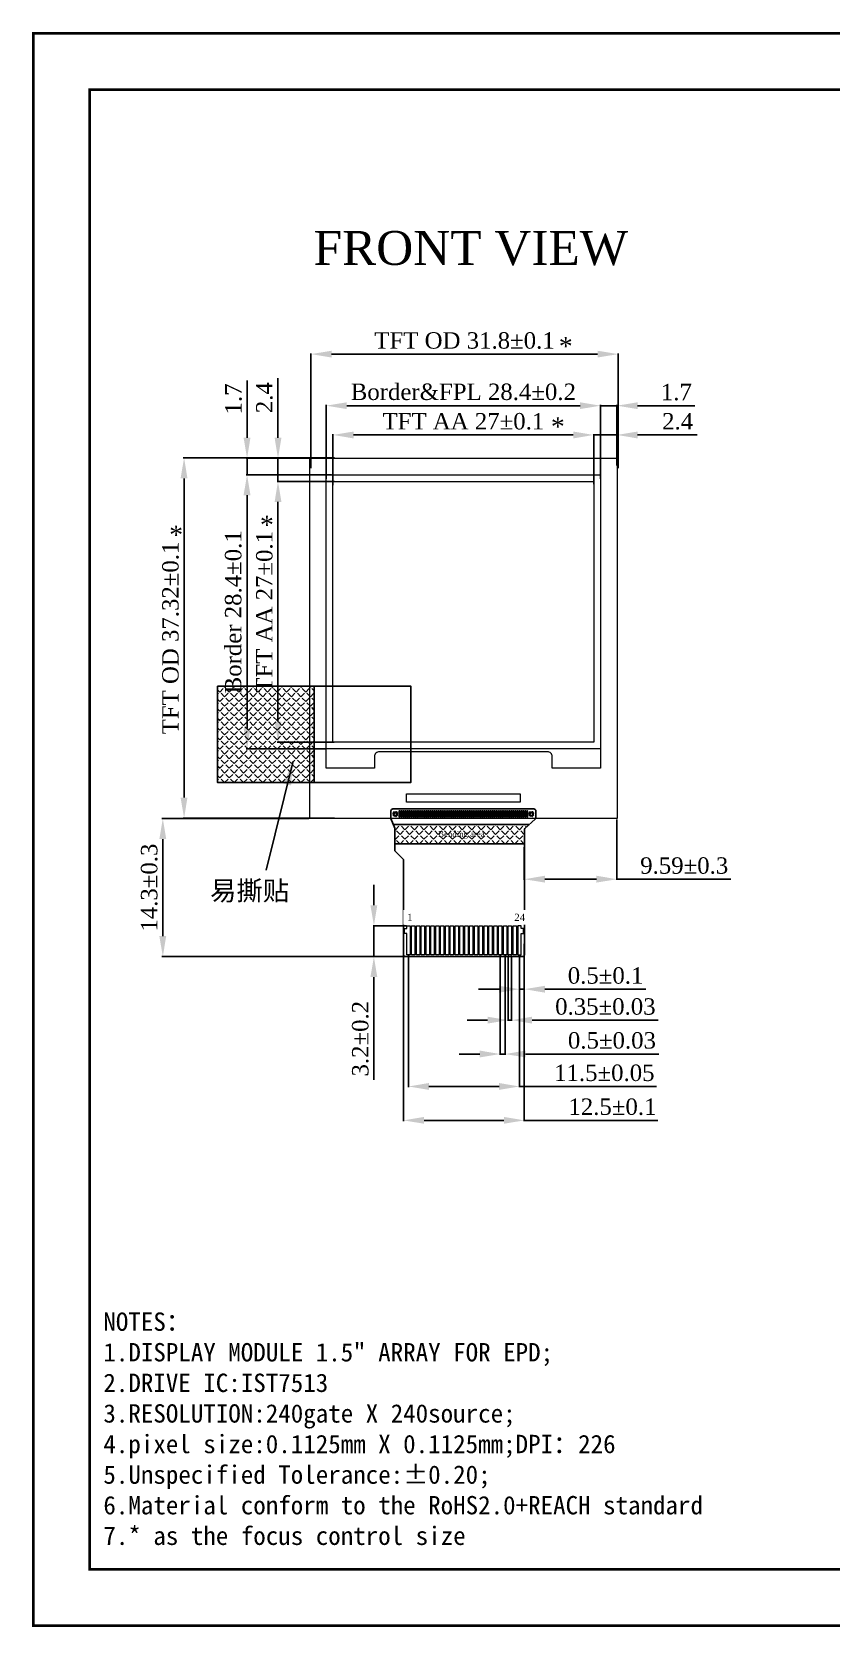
# Model space of a CAD drawing. Header units: millimetres. Extents: x 1194 to 1401, y -89 to 76.
# Drawn here: x 1193.7 to 1276.4, y -89 to 76.2 of the extents above; entities that cross this region are included whole.
import ezdxf
from ezdxf.enums import TextEntityAlignment as Align

# ---------------------------------------------------------------- set-up
doc = ezdxf.new("R2010")
doc.units = ezdxf.units.MM
for name, color, linetype in [('EPL', 6, 'Continuous'), ('FPC', 13, 'Continuous'), ('TFT', 7, 'Continuous'), ('图层2', 7, 'Continuous'), ('图框', 7, 'Continuous'), ('标注', 4, 'Continuous')]:
    doc.layers.add(name, color=color, linetype=linetype)
doc.styles.get("Standard").update_dxf_attribs({"font": 'times.ttf'})
doc.styles.add('Times New Roman', font='times.ttf')
doc.dimstyles.new('ISO-25', dxfattribs={"dimtxt": 2.5, "dimasz": 2.5, "dimexe": 1.25, "dimexo": 0.625, "dimtad": 1, "dimdsep": 46, "dimtxsty": 'Standard', "dimcen": 2.5, "dimadec": 0, "dimazin": 0, "dimtfac": 1, "dimtmove": 0, "dimatfit": 3, "dimfxl": 1, "dimarcsym": 0})
doc.dimstyles.new('副本 ISO', dxfattribs={"dimscale": 0.85, "dimtxt": 2, "dimasz": 2.5, "dimexe": 0.1, "dimexo": 0.1, "dimtad": 1, "dimdec": 8, "dimzin": 9, "dimdsep": 46, "dimtxsty": 'Times New Roman', "dimcen": 2.5, "dimclrd": 4, "dimclre": 4, "dimclrt": 4, "dimazin": 0, "dimtfac": 1, "dimtdec": 8, "dimtmove": 0, "dimatfit": 3, "dimfxl": 1, "dimtolj": 1, "dimarcsym": 0})

# ---------------------------------------------------------------- blocks, each defined once
blk = doc.blocks.new('*D1')
at = {"layer": 'Defpoints', "color": 0}
for p in [(1251.87, 34.47), (1224.87, 29.17), (1251.87, 29.38)]:
    blk.add_point(p, dxfattribs=at)
at = {"layer": '标注', "color": 4, "linetype": 'ByBlock', "lineweight": -2}
for p, q in [((1224.87, 29.26), (1224.87, 34.55)), ((1227, 34.47), (1249.75, 34.47)), ((1251.87, 29.47), (1251.87, 34.55))]:
    blk.add_line(p, q, dxfattribs=at)
at = {"layer": '标注', "color": 4}
for points in [[(1227, 34.82), (1227, 34.11), (1224.87, 34.47)], [(1249.75, 34.11), (1249.75, 34.82), (1251.87, 34.47)]]:
    blk.add_solid(points, dxfattribs=at)
at = {"layer": '标注', "color": 4, "lineweight": 0, "insert": (1238.37, 35.87), "char_height": 1.7, "attachment_point": 5, "style": 'Times New Roman'}
blk.add_mtext('\\A1;TFT AA 27%%P0.1', dxfattribs=at)
blk = doc.blocks.new('*D2')
at = {"layer": 'Defpoints', "color": 0}
for p in [(1252.57, 37.5), (1224.17, 29.85), (1252.57, 29.83)]:
    blk.add_point(p, dxfattribs=at)
at = {"layer": '标注', "color": 4, "linetype": 'ByBlock', "lineweight": -2}
for p, q in [((1224.17, 29.94), (1224.17, 37.59)), ((1226.3, 37.5), (1250.45, 37.5)), ((1252.57, 29.92), (1252.57, 37.59))]:
    blk.add_line(p, q, dxfattribs=at)
at = {"layer": '标注', "color": 4}
for points in [[(1226.3, 37.85), (1226.3, 37.15), (1224.17, 37.5)], [(1250.45, 37.15), (1250.45, 37.85), (1252.57, 37.5)]]:
    blk.add_solid(points, dxfattribs=at)
at = {"layer": '标注', "color": 4, "lineweight": 0, "insert": (1238.37, 38.92), "char_height": 1.7, "attachment_point": 5, "style": 'Times New Roman'}
blk.add_mtext('\\A1;Border&FPL 28.4%%P0.2', dxfattribs=at)
blk = doc.blocks.new('*D4')
at = {"layer": 'Defpoints', "color": 0}
for p in [(1254.39, 42.84), (1222.59, 30.96), (1254.39, 30.96)]:
    blk.add_point(p, dxfattribs=at)
at = {"layer": '标注', "color": 4, "linetype": 'ByBlock', "lineweight": -2}
for p, q in [((1222.59, 31.04), (1222.59, 42.92)), ((1224.72, 42.84), (1252.27, 42.84)), ((1254.39, 31.04), (1254.39, 42.92))]:
    blk.add_line(p, q, dxfattribs=at)
at = {"layer": '标注', "color": 4}
for points in [[(1224.72, 43.19), (1224.72, 42.49), (1222.59, 42.84)], [(1252.27, 42.49), (1252.27, 43.19), (1254.39, 42.84)]]:
    blk.add_solid(points, dxfattribs=at)
at = {"layer": '标注', "color": 4, "lineweight": 0, "insert": (1238.49, 44.24), "char_height": 1.7, "attachment_point": 5, "style": 'Times New Roman'}
blk.add_mtext('TFT OD \\A1;31.8%%P0.1', dxfattribs=at)
blk = doc.blocks.new('*D5')
at = {"layer": 'Defpoints', "color": 0}
for p in [(1225.13, 29.65), (1219.18, 2.65), (1225.1, 2.65)]:
    blk.add_point(p, dxfattribs=at)
at = {"layer": '标注', "color": 4, "linetype": 'ByBlock', "lineweight": -2}
for p, q in [((1225.04, 29.65), (1219.1, 29.65)), ((1219.18, 27.53), (1219.18, 4.78)), ((1225.01, 2.65), (1219.1, 2.65))]:
    blk.add_line(p, q, dxfattribs=at)
at = {"layer": '标注', "color": 4}
for points in [[(1219.54, 27.53), (1218.83, 27.53), (1219.18, 29.65)], [(1218.83, 4.78), (1219.54, 4.78), (1219.18, 2.65)]]:
    blk.add_solid(points, dxfattribs=at)
at = {"layer": '标注', "color": 4, "lineweight": 0, "insert": (1217.78, 16.15), "char_height": 1.7, "attachment_point": 5, "rotation": 90, "style": 'Times New Roman'}
blk.add_mtext('\\A1;TFT AA 27%%P0.1', dxfattribs=at)
blk = doc.blocks.new('*D8')
at = {"layer": 'Defpoints', "color": 0}
for p in [(1209.46, 32.1), (1225.13, 32.1), (1225.13, -5.22)]:
    blk.add_point(p, dxfattribs=at)
at = {"layer": '标注', "color": 4, "linetype": 'ByBlock', "lineweight": -2}
for p, q in [((1225.04, 32.1), (1209.37, 32.1)), ((1209.46, -3.1), (1209.46, 29.97)), ((1225.04, -5.22), (1209.37, -5.22))]:
    blk.add_line(p, q, dxfattribs=at)
at = {"layer": '标注', "color": 4}
for points in [[(1209.81, 29.97), (1209.1, 29.97), (1209.46, 32.1)], [(1209.1, -3.1), (1209.81, -3.1), (1209.46, -5.22)]]:
    blk.add_solid(points, dxfattribs=at)
at = {"layer": '标注', "color": 4, "lineweight": 0, "insert": (1208.06, 13.44), "char_height": 1.7, "attachment_point": 5, "rotation": 90, "style": 'Times New Roman'}
blk.add_mtext('TFT OD \\A1;37.32%%P0.1', dxfattribs=at)
blk = doc.blocks.new('*D9')
at = {"layer": 'Defpoints', "color": 0}
for p in [(1254.27, 34.47), (1254.27, 31.79), (1251.87, 29.3)]:
    blk.add_point(p, dxfattribs=at)
at = {"layer": '标注', "color": 4, "linetype": 'ByBlock', "lineweight": -2}
for p, q in [((1249.75, 34.47), (1247.62, 34.47)), ((1251.87, 29.38), (1251.87, 34.55)), ((1251.87, 34.47), (1254.27, 34.47)), ((1254.27, 31.87), (1254.27, 34.55)), ((1256.4, 34.47), (1262.58, 34.47))]:
    blk.add_line(p, q, dxfattribs=at)
at = {"layer": '标注', "color": 4}
for points in [[(1249.75, 34.11), (1249.75, 34.82), (1251.87, 34.47)], [(1256.4, 34.82), (1256.4, 34.11), (1254.27, 34.47)]]:
    blk.add_solid(points, dxfattribs=at)
at = {"layer": '标注', "color": 4, "lineweight": 0, "insert": (1260.55, 35.87), "char_height": 1.7, "attachment_point": 5, "style": 'Times New Roman'}
blk.add_mtext('\\A1;2.4', dxfattribs=at)
blk = doc.blocks.new('*D10')
at = {"layer": 'Defpoints', "color": 0}
for p in [(1254.27, 37.5), (1252.57, 29.83), (1254.27, 31.24)]:
    blk.add_point(p, dxfattribs=at)
at = {"layer": '标注', "color": 4, "linetype": 'ByBlock', "lineweight": -2}
for p, q in [((1250.45, 37.5), (1248.32, 37.5)), ((1252.57, 29.92), (1252.57, 37.59)), ((1252.57, 37.5), (1254.27, 37.5)), ((1254.27, 31.32), (1254.27, 37.59)), ((1256.4, 37.5), (1262.32, 37.5))]:
    blk.add_line(p, q, dxfattribs=at)
at = {"layer": '标注', "color": 4}
for points in [[(1250.45, 37.15), (1250.45, 37.85), (1252.57, 37.5)], [(1256.4, 37.85), (1256.4, 37.15), (1254.27, 37.5)]]:
    blk.add_solid(points, dxfattribs=at)
at = {"layer": '标注', "color": 4, "lineweight": 0, "insert": (1260.42, 38.9), "char_height": 1.7, "attachment_point": 5, "style": 'Times New Roman'}
blk.add_mtext('\\A1;1.7', dxfattribs=at)
blk = doc.blocks.new('*D12')
at = {"layer": 'Defpoints', "color": 0}
for p in [(1219.18, 32.05), (1222.93, 32.05), (1225.13, 29.65)]:
    blk.add_point(p, dxfattribs=at)
at = {"layer": '标注', "color": 4, "linetype": 'ByBlock', "lineweight": -2}
for p, q in [((1219.18, 34.18), (1219.18, 40.36)), ((1222.84, 32.05), (1219.1, 32.05)), ((1219.18, 29.65), (1219.18, 32.05)), ((1225.04, 29.65), (1219.1, 29.65)), ((1219.18, 27.53), (1219.18, 25.4))]:
    blk.add_line(p, q, dxfattribs=at)
at = {"layer": '标注', "color": 4}
for points in [[(1218.83, 34.18), (1219.54, 34.18), (1219.18, 32.05)], [(1219.54, 27.53), (1218.83, 27.53), (1219.18, 29.65)]]:
    blk.add_solid(points, dxfattribs=at)
at = {"layer": '标注', "color": 4, "lineweight": 0, "insert": (1217.78, 38.33), "char_height": 1.7, "attachment_point": 5, "rotation": 90, "style": 'Times New Roman'}
blk.add_mtext('\\A1;2.4', dxfattribs=at)
blk = doc.blocks.new('*D13')
at = {"layer": 'Defpoints', "color": 0}
for p in [(1215.98, 32.05), (1222.93, 32.05), (1224.81, 30.35)]:
    blk.add_point(p, dxfattribs=at)
at = {"layer": '标注', "color": 4, "linetype": 'ByBlock', "lineweight": -2}
for p, q in [((1215.98, 34.18), (1215.98, 40.1)), ((1222.84, 32.05), (1215.89, 32.05)), ((1215.98, 30.35), (1215.98, 32.05)), ((1224.72, 30.35), (1215.89, 30.35)), ((1215.98, 28.23), (1215.98, 26.1))]:
    blk.add_line(p, q, dxfattribs=at)
at = {"layer": '标注', "color": 4}
for points in [[(1215.62, 34.18), (1216.33, 34.18), (1215.98, 32.05)], [(1216.33, 28.23), (1215.62, 28.23), (1215.98, 30.35)]]:
    blk.add_solid(points, dxfattribs=at)
at = {"layer": '标注', "color": 4, "lineweight": 0, "insert": (1214.58, 38.2), "char_height": 1.7, "attachment_point": 5, "rotation": 90, "style": 'Times New Roman'}
blk.add_mtext('\\A1;1.7', dxfattribs=at)
blk = doc.blocks.new('*D15')
at = {"layer": 'Defpoints', "color": 0}
for p in [(1215.98, 30.35), (1224.17, 30.35), (1224.17, 1.95)]:
    blk.add_point(p, dxfattribs=at)
at = {"layer": '标注', "color": 4, "linetype": 'ByBlock', "lineweight": -2}
for p, q in [((1224.09, 30.35), (1215.89, 30.35)), ((1215.98, 4.08), (1215.98, 28.23)), ((1224.09, 1.95), (1215.89, 1.95))]:
    blk.add_line(p, q, dxfattribs=at)
at = {"layer": '标注', "color": 4}
for points in [[(1216.33, 28.23), (1215.62, 28.23), (1215.98, 30.35)], [(1215.62, 4.08), (1216.33, 4.08), (1215.98, 1.95)]]:
    blk.add_solid(points, dxfattribs=at)
at = {"layer": '标注', "color": 4, "lineweight": 0, "insert": (1214.56, 16.15), "char_height": 1.7, "attachment_point": 5, "rotation": 90, "style": 'Times New Roman'}
blk.add_mtext('\\A1;Border 28.4%%P0.1', dxfattribs=at)
blk = doc.blocks.new('*D16')
at = {"layer": 'Defpoints', "color": 0}
for p in [(1232.68, -19.37), (1244.18, -19.37), (1232.68, -33.02)]:
    blk.add_point(p, dxfattribs=at)
at = {"layer": '标注', "color": 4, "linetype": 'ByBlock', "lineweight": -2}
for p, q in [((1232.68, -19.45), (1232.68, -33.1)), ((1244.18, -19.45), (1244.18, -33.1)), ((1242.06, -33.02), (1234.81, -33.02)), ((1244.18, -33.02), (1258.35, -33.02))]:
    blk.add_line(p, q, dxfattribs=at)
at = {"layer": '标注', "color": 4}
for points in [[(1234.81, -32.66), (1234.81, -33.37), (1232.68, -33.02)], [(1242.06, -33.37), (1242.06, -32.66), (1244.18, -33.02)]]:
    blk.add_solid(points, dxfattribs=at)
at = {"layer": '标注', "color": 4, "lineweight": 0, "insert": (1252.96, -31.62), "char_height": 1.7, "attachment_point": 5, "style": 'Times New Roman'}
blk.add_mtext('\\A1;11.5%%P0.05', dxfattribs=at)
blk = doc.blocks.new('*D17')
at = {"layer": 'Defpoints', "color": 0}
for p in [(1243.01, -19.37), (1243.36, -19.37), (1243.36, -26.15)]:
    blk.add_point(p, dxfattribs=at)
at = {"layer": '标注', "color": 4, "linetype": 'ByBlock', "lineweight": -2}
for p, q in [((1243.01, -19.45), (1243.01, -26.23)), ((1243.36, -19.45), (1243.36, -26.23)), ((1240.88, -26.15), (1238.76, -26.15)), ((1243.01, -26.15), (1243.36, -26.15)), ((1245.48, -26.15), (1258.53, -26.15))]:
    blk.add_line(p, q, dxfattribs=at)
at = {"layer": '标注', "color": 4}
for points in [[(1240.88, -26.5), (1240.88, -25.79), (1243.01, -26.15)], [(1245.48, -25.79), (1245.48, -26.5), (1243.36, -26.15)]]:
    blk.add_solid(points, dxfattribs=at)
at = {"layer": '标注', "color": 4, "lineweight": 0, "insert": (1253.07, -24.75), "char_height": 1.7, "attachment_point": 5, "style": 'Times New Roman'}
blk.add_mtext('\\A1;0.35%%p0.03', dxfattribs=at)
blk = doc.blocks.new('*D18')
at = {"layer": 'Defpoints', "color": 0}
for p in [(1242.18, -19.37), (1242.68, -19.37), (1242.68, -29.66)]:
    blk.add_point(p, dxfattribs=at)
at = {"layer": '标注', "color": 4, "linetype": 'ByBlock', "lineweight": -2}
for p, q in [((1242.18, -19.45), (1242.18, -29.74)), ((1242.68, -19.45), (1242.68, -29.74)), ((1240.06, -29.66), (1237.93, -29.66)), ((1242.18, -29.66), (1242.68, -29.66)), ((1244.81, -29.66), (1258.59, -29.66))]:
    blk.add_line(p, q, dxfattribs=at)
at = {"layer": '标注', "color": 4}
for points in [[(1240.06, -30.01), (1240.06, -29.3), (1242.18, -29.66)], [(1244.81, -29.3), (1244.81, -30.01), (1242.68, -29.66)]]:
    blk.add_solid(points, dxfattribs=at)
at = {"layer": '标注', "color": 4, "lineweight": 0, "insert": (1253.75, -28.26), "char_height": 1.7, "attachment_point": 5, "style": 'Times New Roman'}
blk.add_mtext('\\A1;0.5%%P0.03', dxfattribs=at)
blk = doc.blocks.new('*D19')
at = {"layer": 'Defpoints', "color": 0}
for p in [(1232.59, -16.37), (1229.11, -19.57), (1232.94, -19.57)]:
    blk.add_point(p, dxfattribs=at)
at = {"layer": '标注', "color": 4, "linetype": 'ByBlock', "lineweight": -2}
for p, q in [((1229.11, -14.24), (1229.11, -12.12)), ((1232.5, -16.37), (1229.02, -16.37)), ((1229.11, -16.37), (1229.11, -19.57)), ((1232.85, -19.57), (1229.02, -19.57)), ((1229.11, -21.69), (1229.11, -32.33))]:
    blk.add_line(p, q, dxfattribs=at)
at = {"layer": '标注', "color": 4}
for points in [[(1228.75, -14.24), (1229.46, -14.24), (1229.11, -16.37)], [(1229.46, -21.69), (1228.75, -21.69), (1229.11, -19.57)]]:
    blk.add_solid(points, dxfattribs=at)
at = {"layer": '标注', "color": 4, "lineweight": 0, "insert": (1227.71, -28.07), "char_height": 1.7, "attachment_point": 5, "rotation": 90, "style": 'Times New Roman'}
blk.add_mtext('\\A1;3.2%%P0.2', dxfattribs=at)
blk = doc.blocks.new('*D20')
at = {"layer": 'Defpoints', "color": 0}
for p in [(1232.18, -18), (1244.68, -18.15), (1244.68, -36.53)]:
    blk.add_point(p, dxfattribs=at)
at = {"layer": '标注', "color": 4, "linetype": 'ByBlock', "lineweight": -2}
for p, q in [((1232.18, -18.08), (1232.18, -36.61)), ((1244.68, -18.23), (1244.68, -36.61)), ((1234.31, -36.53), (1242.56, -36.53)), ((1244.68, -36.53), (1258.49, -36.53))]:
    blk.add_line(p, q, dxfattribs=at)
at = {"layer": '标注', "color": 4}
for points in [[(1234.31, -36.17), (1234.31, -36.88), (1232.18, -36.53)], [(1242.56, -36.88), (1242.56, -36.17), (1244.68, -36.53)]]:
    blk.add_solid(points, dxfattribs=at)
at = {"layer": '标注', "color": 4, "lineweight": 0, "insert": (1253.8, -35.13), "char_height": 1.7, "attachment_point": 5, "style": 'Times New Roman'}
blk.add_mtext('\\A1;12.5%%P0.1', dxfattribs=at)
blk = doc.blocks.new('*D21')
at = {"layer": 'Defpoints', "color": 0}
for p in [(1254.27, -5.27), (1244.68, -8.15), (1254.27, -11.55)]:
    blk.add_point(p, dxfattribs=at)
at = {"layer": '标注', "color": 4, "linetype": 'ByBlock', "lineweight": -2}
for p, q in [((1254.27, -5.35), (1254.27, -11.63)), ((1244.68, -8.23), (1244.68, -11.63)), ((1246.81, -11.55), (1252.15, -11.55)), ((1254.27, -11.55), (1266.06, -11.55))]:
    blk.add_line(p, q, dxfattribs=at)
at = {"layer": '标注', "color": 4}
for points in [[(1246.81, -11.19), (1246.81, -11.9), (1244.68, -11.55)], [(1252.15, -11.9), (1252.15, -11.19), (1254.27, -11.55)]]:
    blk.add_solid(points, dxfattribs=at)
at = {"layer": '标注', "color": 4, "lineweight": 0, "insert": (1261.23, -10.15), "char_height": 1.7, "attachment_point": 5, "style": 'Times New Roman'}
blk.add_mtext('\\A1;9.59%%p0.3', dxfattribs=at)
blk = doc.blocks.new('*D22')
at = {"layer": 'Defpoints', "color": 0}
for p in [(1207.26, -5.27), (1222.47, -5.27), (1232.68, -19.57)]:
    blk.add_point(p, dxfattribs=at)
at = {"layer": '标注', "color": 4, "linetype": 'ByBlock', "lineweight": -2}
for p, q in [((1222.39, -5.27), (1207.17, -5.27)), ((1207.26, -17.44), (1207.26, -7.39)), ((1232.6, -19.57), (1207.17, -19.57))]:
    blk.add_line(p, q, dxfattribs=at)
at = {"layer": '标注', "color": 4}
for points in [[(1207.61, -7.39), (1206.9, -7.39), (1207.26, -5.27)], [(1206.9, -17.44), (1207.61, -17.44), (1207.26, -19.57)]]:
    blk.add_solid(points, dxfattribs=at)
at = {"layer": '标注', "color": 4, "lineweight": 0, "insert": (1205.86, -12.42), "char_height": 1.7, "attachment_point": 5, "rotation": 90, "style": 'Times New Roman'}
blk.add_mtext('\\A1;14.3%%p0.3', dxfattribs=at)
blk = doc.blocks.new('*D23')
at = {"layer": 'Defpoints', "color": 0}
for p in [(1244.18, -19.37), (1244.68, -18.78), (1244.68, -22.94)]:
    blk.add_point(p, dxfattribs=at)
at = {"layer": '标注', "color": 4, "linetype": 'ByBlock', "lineweight": -2}
for p, q in [((1244.18, -19.45), (1244.18, -23.03)), ((1244.68, -18.87), (1244.68, -23.03)), ((1242.06, -22.94), (1239.93, -22.94)), ((1244.18, -22.94), (1244.68, -22.94)), ((1246.81, -22.94), (1257.25, -22.94))]:
    blk.add_line(p, q, dxfattribs=at)
at = {"layer": '标注', "color": 4}
for points in [[(1242.06, -23.3), (1242.06, -22.59), (1244.18, -22.94)], [(1246.81, -22.59), (1246.81, -23.3), (1244.68, -22.94)]]:
    blk.add_solid(points, dxfattribs=at)
at = {"layer": '标注', "color": 4, "lineweight": 0, "insert": (1253.09, -21.54), "char_height": 1.7, "attachment_point": 5, "style": 'Times New Roman'}
blk.add_mtext('\\A1;0.5%%p0.1', dxfattribs=at)

msp = doc.modelspace()

# ---------------------------------------------------------------- hatches: boundary and pattern name
at = {"layer": 'FPC'}
h = msp.add_hatch(dxfattribs=at)
h.set_pattern_fill('ANGLE', color=256, scale=0.1, angle=45)
h.set_pattern_definition([(45, (0, 0), (-0.4939141, 0.4939141), [0.508, -0.1905]), (135, (0, 0), (-0.4939141, -0.4939141), [0.508, -0.1905])])
h.paths.add_polyline_path([(1231.28302485, -6.26732624), (1231.28302485, -7.8679483), (1244.68302485, -7.8679483), (1244.68302485, -6.44023067, -0.2115405259), (1244.74862168, -6.29212331), (1245.21604699, -5.8679483), (1231.11917797, -5.8679483)])
h.paths.add_polyline_path([(1235.5676071, -6.36583597), (1235.5676071, -7.57535291), (1240.6526828, -7.57535291), (1240.6526828, -6.36583597)], flags=24)
at = {"layer": '图框'}
h = msp.add_hatch(dxfattribs=at)
h.set_pattern_fill('ANGLE', color=256, scale=0.1, angle=45)
h.set_pattern_definition([(45, (93.9462, 12.779), (-0.4939141, 0.4939141), [0.508, -0.1905]), (135, (93.9462, 12.779), (-0.4939141, -0.4939141), [0.508, -0.1905])])
h.paths.add_polyline_path([(1212.92302485, -1.5479483), (1212.92302485, 8.4520517), (1222.92302485, 8.4520517), (1222.92302485, -1.5479483)])

# ---------------------------------------------------------------- linework, layer by layer
at = {"lineweight": -2}
for points in [[(1231.72302485, -5.1179483), (1231.82302485, -5.1179483), (1231.82302485, -4.4679483), (1231.72302485, -4.4679483)], [(1231.92302485, -5.1179483), (1232.02302485, -5.1179483), (1232.02302485, -4.4679483), (1231.92302485, -4.4679483)], [(1232.12302485, -5.1179483), (1232.22302485, -5.1179483), (1232.22302485, -4.4679483), (1232.12302485, -4.4679483)], [(1232.32302485, -5.1179483), (1232.42302485, -5.1179483), (1232.42302485, -4.4679483), (1232.32302485, -4.4679483)], [(1232.52302485, -5.1179483), (1232.62302485, -5.1179483), (1232.62302485, -4.4679483), (1232.52302485, -4.4679483)], [(1232.72302485, -5.1179483), (1232.82302485, -5.1179483), (1232.82302485, -4.4679483), (1232.72302485, -4.4679483)], [(1232.92302485, -5.1179483), (1233.02302485, -5.1179483), (1233.02302485, -4.4679483), (1232.92302485, -4.4679483)], [(1233.12302485, -5.1179483), (1233.22302485, -5.1179483), (1233.22302485, -4.4679483), (1233.12302485, -4.4679483)], [(1233.32302485, -5.1179483), (1233.42302485, -5.1179483), (1233.42302485, -4.4679483), (1233.32302485, -4.4679483)], [(1233.52302485, -5.1179483), (1233.62302485, -5.1179483), (1233.62302485, -4.4679483), (1233.52302485, -4.4679483)], [(1233.72302485, -5.1179483), (1233.82302485, -5.1179483), (1233.82302485, -4.4679483), (1233.72302485, -4.4679483)], [(1233.92302485, -5.1179483), (1234.02302485, -5.1179483), (1234.02302485, -4.4679483), (1233.92302485, -4.4679483)], [(1234.12302485, -5.1179483), (1234.22302485, -5.1179483), (1234.22302485, -4.4679483), (1234.12302485, -4.4679483)], [(1234.32302485, -5.1179483), (1234.42302485, -5.1179483), (1234.42302485, -4.4679483), (1234.32302485, -4.4679483)], [(1234.52302485, -5.1179483), (1234.62302485, -5.1179483), (1234.62302485, -4.4679483), (1234.52302485, -4.4679483)], [(1234.72302485, -5.1179483), (1234.82302485, -5.1179483), (1234.82302485, -4.4679483), (1234.72302485, -4.4679483)], [(1234.92302485, -5.1179483), (1235.02302485, -5.1179483), (1235.02302485, -4.4679483), (1234.92302485, -4.4679483)], [(1235.12302485, -5.1179483), (1235.22302485, -5.1179483), (1235.22302485, -4.4679483), (1235.12302485, -4.4679483)], [(1235.32302485, -5.1179483), (1235.42302485, -5.1179483), (1235.42302485, -4.4679483), (1235.32302485, -4.4679483)], [(1235.52302485, -5.1179483), (1235.62302485, -5.1179483), (1235.62302485, -4.4679483), (1235.52302485, -4.4679483)], [(1235.72302485, -5.1179483), (1235.82302485, -5.1179483), (1235.82302485, -4.4679483), (1235.72302485, -4.4679483)], [(1235.92302485, -5.1179483), (1236.02302485, -5.1179483), (1236.02302485, -4.4679483), (1235.92302485, -4.4679483)], [(1236.12302485, -5.1179483), (1236.22302485, -5.1179483), (1236.22302485, -4.4679483), (1236.12302485, -4.4679483)], [(1236.32302485, -5.1179483), (1236.42302485, -5.1179483), (1236.42302485, -4.4679483), (1236.32302485, -4.4679483)], [(1236.52302485, -5.1179483), (1236.62302485, -5.1179483), (1236.62302485, -4.4679483), (1236.52302485, -4.4679483)], [(1236.72302485, -5.1179483), (1236.82302485, -5.1179483), (1236.82302485, -4.4679483), (1236.72302485, -4.4679483)], [(1236.92302485, -5.1179483), (1237.02302485, -5.1179483), (1237.02302485, -4.4679483), (1236.92302485, -4.4679483)], [(1237.12302485, -5.1179483), (1237.22302485, -5.1179483), (1237.22302485, -4.4679483), (1237.12302485, -4.4679483)], [(1237.32302485, -5.1179483), (1237.42302485, -5.1179483), (1237.42302485, -4.4679483), (1237.32302485, -4.4679483)], [(1237.52302485, -5.1179483), (1237.62302485, -5.1179483), (1237.62302485, -4.4679483), (1237.52302485, -4.4679483)], [(1237.72302485, -5.1179483), (1237.82302485, -5.1179483), (1237.82302485, -4.4679483), (1237.72302485, -4.4679483)], [(1237.92302485, -5.1179483), (1238.02302485, -5.1179483), (1238.02302485, -4.4679483), (1237.92302485, -4.4679483)], [(1238.12302485, -5.1179483), (1238.22302485, -5.1179483), (1238.22302485, -4.4679483), (1238.12302485, -4.4679483)], [(1238.32302485, -5.1179483), (1238.42302485, -5.1179483), (1238.42302485, -4.4679483), (1238.32302485, -4.4679483)], [(1238.52302485, -5.1179483), (1238.62302485, -5.1179483), (1238.62302485, -4.4679483), (1238.52302485, -4.4679483)], [(1238.72302485, -5.1179483), (1238.82302485, -5.1179483), (1238.82302485, -4.4679483), (1238.72302485, -4.4679483)], [(1238.92302485, -5.1179483), (1239.02302485, -5.1179483), (1239.02302485, -4.4679483), (1238.92302485, -4.4679483)], [(1239.12302485, -5.1179483), (1239.22302485, -5.1179483), (1239.22302485, -4.4679483), (1239.12302485, -4.4679483)], [(1239.32302485, -5.1179483), (1239.42302485, -5.1179483), (1239.42302485, -4.4679483), (1239.32302485, -4.4679483)], [(1239.52302485, -5.1179483), (1239.62302485, -5.1179483), (1239.62302485, -4.4679483), (1239.52302485, -4.4679483)], [(1239.72302485, -5.1179483), (1239.82302485, -5.1179483), (1239.82302485, -4.4679483), (1239.72302485, -4.4679483)], [(1239.92302485, -5.1179483), (1240.02302485, -5.1179483), (1240.02302485, -4.4679483), (1239.92302485, -4.4679483)], [(1240.12302485, -5.1179483), (1240.22302485, -5.1179483), (1240.22302485, -4.4679483), (1240.12302485, -4.4679483)], [(1240.32302485, -5.1179483), (1240.42302485, -5.1179483), (1240.42302485, -4.4679483), (1240.32302485, -4.4679483)], [(1240.52302485, -5.1179483), (1240.62302485, -5.1179483), (1240.62302485, -4.4679483), (1240.52302485, -4.4679483)], [(1240.72302485, -5.1179483), (1240.82302485, -5.1179483), (1240.82302485, -4.4679483), (1240.72302485, -4.4679483)], [(1240.92302485, -5.1179483), (1241.02302485, -5.1179483), (1241.02302485, -4.4679483), (1240.92302485, -4.4679483)], [(1241.12302485, -5.1179483), (1241.22302485, -5.1179483), (1241.22302485, -4.4679483), (1241.12302485, -4.4679483)], [(1241.32302485, -5.1179483), (1241.42302485, -5.1179483), (1241.42302485, -4.4679483), (1241.32302485, -4.4679483)], [(1241.52302485, -5.1179483), (1241.62302485, -5.1179483), (1241.62302485, -4.4679483), (1241.52302485, -4.4679483)], [(1241.72302485, -5.1179483), (1241.82302485, -5.1179483), (1241.82302485, -4.4679483), (1241.72302485, -4.4679483)], [(1241.92302485, -5.1179483), (1242.02302485, -5.1179483), (1242.02302485, -4.4679483), (1241.92302485, -4.4679483)], [(1242.12302485, -5.1179483), (1242.22302485, -5.1179483), (1242.22302485, -4.4679483), (1242.12302485, -4.4679483)], [(1242.32302485, -5.1179483), (1242.42302485, -5.1179483), (1242.42302485, -4.4679483), (1242.32302485, -4.4679483)], [(1242.52302485, -5.1179483), (1242.62302485, -5.1179483), (1242.62302485, -4.4679483), (1242.52302485, -4.4679483)], [(1242.72302485, -5.1179483), (1242.82302485, -5.1179483), (1242.82302485, -4.4679483), (1242.72302485, -4.4679483)], [(1242.92302485, -5.1179483), (1243.02302485, -5.1179483), (1243.02302485, -4.4679483), (1242.92302485, -4.4679483)], [(1243.12302485, -5.1179483), (1243.22302485, -5.1179483), (1243.22302485, -4.4679483), (1243.12302485, -4.4679483)], [(1243.32302485, -5.1179483), (1243.42302485, -5.1179483), (1243.42302485, -4.4679483), (1243.32302485, -4.4679483)], [(1243.52302485, -5.1179483), (1243.62302485, -5.1179483), (1243.62302485, -4.4679483), (1243.52302485, -4.4679483)], [(1243.72302485, -5.1179483), (1243.82302485, -5.1179483), (1243.82302485, -4.4679483), (1243.72302485, -4.4679483)], [(1243.92302485, -5.1179483), (1244.02302485, -5.1179483), (1244.02302485, -4.4679483), (1243.92302485, -4.4679483)], [(1244.12302485, -5.1179483), (1244.22302485, -5.1179483), (1244.22302485, -4.4679483), (1244.12302485, -4.4679483)], [(1244.32302485, -5.1179483), (1244.42302485, -5.1179483), (1244.42302485, -4.4679483), (1244.32302485, -4.4679483)], [(1244.52302485, -5.1179483), (1244.62302485, -5.1179483), (1244.62302485, -4.4679483), (1244.52302485, -4.4679483)], [(1244.72302485, -5.1179483), (1244.82302485, -5.1179483), (1244.82302485, -4.4679483), (1244.72302485, -4.4679483)], [(1244.92302485, -5.1179483), (1245.02302485, -5.1179483), (1245.02302485, -4.4679483), (1244.92302485, -4.4679483)]]:
    msp.add_lwpolyline(points, close=True, dxfattribs=at)
at = {"layer": 'EPL', "lineweight": 0}
msp.add_lwpolyline([(1229.67302485, 1.6520517, 0.4142135624), (1229.17302485, 1.1520517), (1229.17302485, -0.0479483), (1224.17302485, -0.0479483), (1224.17302485, 30.3520517), (1252.57302485, 30.3520517), (1252.57302485, -0.0479483), (1247.57302485, -0.0479483), (1247.57302485, 1.1520517, 0.4142135624), (1247.07302485, 1.6520517)], format="xyb", close=True, dxfattribs=at)
at = {"layer": 'FPC'}
for p, q in [((1231.11917797, -5.8679483), (1245.21604699, -5.8679483)), ((1231.28302485, -7.8679483), (1244.68302485, -7.8679483))]:
    msp.add_line(p, q, dxfattribs=at)
msp.add_lwpolyline([(1230.87302485, -5.2679483), (1231.28302485, -6.26732624), (1231.28302485, -8.61717087), (1232.18302485, -9.51716848), (1232.18302485, -19.3679483, 0.4142135624), (1232.38302485, -19.5679483), (1244.48302485, -19.5679483, 0.4142135624), (1244.68302485, -19.3679483), (1244.68302485, -6.44023067, -0.2115405259), (1244.74862168, -6.29212331), (1245.80742801, -5.33128703, 0.2115405259), (1245.87302485, -5.18317967), (1245.87302485, -4.4679483, 0.4142135624), (1245.67302485, -4.2679483), (1231.07302485, -4.2679483, 0.4142135624), (1230.87302485, -4.4679483), (1230.87302485, -5.27742726)], format="xyb", dxfattribs=at)
at = {"layer": 'FPC', "linetype": 'ByBlock', "lineweight": 0}
for points in [[(1232.50802485, -16.66795431), (1232.50802485, -16.3679483), (1232.85802485, -16.3679483), (1232.85802485, -19.3679483), (1232.50802485, -19.3679483), (1232.50802485, -17.16814486), (1232.28290674, -17.16814486), (1232.28290674, -16.66795431)], [(1233.00802485, -16.3679483), (1233.35802485, -16.3679483), (1233.35802485, -19.3679483), (1233.00802485, -19.3679483)], [(1233.50802485, -16.3679483), (1233.85802485, -16.3679483), (1233.85802485, -19.3679483), (1233.50802485, -19.3679483)], [(1234.00802485, -16.3679483), (1234.35802485, -16.3679483), (1234.35802485, -19.3679483), (1234.00802485, -19.3679483)], [(1234.50802485, -16.3679483), (1234.85802485, -16.3679483), (1234.85802485, -19.3679483), (1234.50802485, -19.3679483)], [(1235.00802485, -16.3679483), (1235.35802485, -16.3679483), (1235.35802485, -19.3679483), (1235.00802485, -19.3679483)], [(1235.50802485, -16.3679483), (1235.85802485, -16.3679483), (1235.85802485, -19.3679483), (1235.50802485, -19.3679483)], [(1236.00802485, -16.3679483), (1236.35802485, -16.3679483), (1236.35802485, -19.3679483), (1236.00802485, -19.3679483)], [(1236.50802485, -16.3679483), (1236.85802485, -16.3679483), (1236.85802485, -19.3679483), (1236.50802485, -19.3679483)], [(1237.00802485, -16.3679483), (1237.35802485, -16.3679483), (1237.35802485, -19.3679483), (1237.00802485, -19.3679483)], [(1237.50802485, -16.3679483), (1237.85802485, -16.3679483), (1237.85802485, -19.3679483), (1237.50802485, -19.3679483)], [(1238.00802485, -16.3679483), (1238.35802485, -16.3679483), (1238.35802485, -19.3679483), (1238.00802485, -19.3679483)], [(1238.50802485, -16.3679483), (1238.85802485, -16.3679483), (1238.85802485, -19.3679483), (1238.50802485, -19.3679483)], [(1239.00802485, -16.3679483), (1239.35802485, -16.3679483), (1239.35802485, -19.3679483), (1239.00802485, -19.3679483)], [(1239.50802485, -16.3679483), (1239.85802485, -16.3679483), (1239.85802485, -19.3679483), (1239.50802485, -19.3679483)], [(1240.00802485, -16.3679483), (1240.35802485, -16.3679483), (1240.35802485, -19.3679483), (1240.00802485, -19.3679483)], [(1240.50802485, -16.3679483), (1240.85802485, -16.3679483), (1240.85802485, -19.3679483), (1240.50802485, -19.3679483)], [(1241.00802485, -16.3679483), (1241.35802485, -16.3679483), (1241.35802485, -19.3679483), (1241.00802485, -19.3679483)], [(1241.50802485, -16.3679483), (1241.85802485, -16.3679483), (1241.85802485, -19.3679483), (1241.50802485, -19.3679483)], [(1242.00802485, -16.3679483), (1242.35802485, -16.3679483), (1242.35802485, -19.3679483), (1242.00802485, -19.3679483)], [(1242.50802485, -16.3679483), (1242.85802485, -16.3679483), (1242.85802485, -19.3679483), (1242.50802485, -19.3679483)], [(1243.00802485, -16.3679483), (1243.35802485, -16.3679483), (1243.35802485, -19.3679483), (1243.00802485, -19.3679483)], [(1243.50802485, -16.3679483), (1243.85802485, -16.3679483), (1243.85802485, -19.3679483), (1243.50802485, -19.3679483)], [(1244.35802485, -16.66795431), (1244.35802485, -16.3679483), (1244.00802485, -16.3679483), (1244.00802485, -19.3679483), (1244.35802485, -19.3679483), (1244.35802485, -17.16814486), (1244.58314296, -17.16814486), (1244.58314296, -16.66795431)]]:
    msp.add_lwpolyline(points, close=True, dxfattribs=at)
at = {"layer": 'TFT', "linetype": 'ByBlock', "lineweight": 0, "flags": 128}
for points in [[(1222.47302485, 32.0520517), (1254.27302485, 32.0520517), (1254.27302485, -5.2679483), (1222.47302485, -5.2679483)], [(1222.47302485, 32.0520517), (1254.27302485, 32.0520517), (1254.27302485, -5.2679483), (1222.47302485, -5.2679483)], [(1224.17302485, 30.3520517), (1252.57302485, 30.3520517), (1252.57302485, 1.9520517), (1224.17302485, 1.9520517)], [(1224.87302485, 29.6520517), (1251.87302485, 29.6520517), (1251.87302485, 2.6520517), (1224.87302485, 2.6520517)], [(1232.48802485, -2.7029483), (1244.25802485, -2.7029483), (1244.25802485, -3.5529483), (1232.48802485, -3.5529483)]]:
    msp.add_lwpolyline(points, close=True, dxfattribs=at)
at = {"layer": '图层2', "lineweight": -2}
for points in [[(1231.25302485, -4.5479483), (1231.25302485, -4.7279483), (1231.07302485, -4.7279483), (1231.25302485, -4.5479483)], [(1231.25302485, -5.0679483), (1231.25302485, -4.8879483), (1231.07302485, -4.8879483), (1231.25302485, -5.0679483)], [(1231.59302485, -4.7279483), (1231.41302485, -4.7279483), (1231.41302485, -4.5479483), (1231.59302485, -4.7279483)], [(1231.59302485, -4.8879483), (1231.41302485, -4.8879483), (1231.41302485, -5.0679483), (1231.59302485, -4.8879483)], [(1245.33302485, -4.5479483), (1245.33302485, -4.7279483), (1245.15302485, -4.7279483), (1245.33302485, -4.5479483)], [(1245.33302485, -5.0679483), (1245.33302485, -4.8879483), (1245.15302485, -4.8879483), (1245.33302485, -5.0679483)], [(1245.67302485, -4.7279483), (1245.49302485, -4.7279483), (1245.49302485, -4.5479483), (1245.67302485, -4.7279483)], [(1245.67302485, -4.8879483), (1245.49302485, -4.8879483), (1245.49302485, -5.0679483), (1245.67302485, -4.8879483)]]:
    msp.add_lwpolyline(points, dxfattribs=at)
at = {"layer": '图框'}
msp.add_line((1222.92302485, -1.5479483), (1222.92302485, 8.4520517), dxfattribs=at)
msp.add_lwpolyline([(1212.92302485, 8.4520517), (1232.92302485, 8.4520517), (1232.92302485, -1.5479483), (1212.92302485, -1.5479483)], close=True, dxfattribs=at)

# ---------------------------------------------------------------- texts
at = {"insert": (1235.76919326, -6.56742212), "char_height": 0.6, "width": 5.6073115329, "attachment_point": 1}
msp.add_mtext('Bending area', dxfattribs=at)
at = {"layer": '图框', "linetype": 'ByBlock', "lineweight": 0, "style": 'Times New Roman'}
msp.add_text('FRONT VIEW', height=3.5126784, dxfattribs=at).set_placement((1239.14310226, 52.08370025), align=Align.CENTER)
at = {"layer": '图框', "linetype": 'ByBlock', "lineweight": 0, "insert": (1201.10628019, -56.42752901), "char_height": 1.9008, "width": 93.0407392333, "attachment_point": 1, "style": 'Times New Roman'}
msp.add_mtext('{\\fSimSun|b0|i0|c134|p2;NOTES：\\P1.DISPLAY MODULE 1.5" ARRAY FOR EPD;\\P2.DRIVE IC:IST7513\\P3.RESOLUTION:240gate X 240source;\\P4.pixel size:0.1125mm X 0.1125mm;DPI：226\\P5.Unspecified Tolerance:%%P0.20;\\P6.Material conform to the RoHS2.0+REACH standard\\P7.\\C2;* \\C256;as the focus control size}', dxfattribs=at)
at = {"layer": '标注', "color": 2, "lineweight": 0, "char_height": 1.9008, "attachment_point": 1}
for insert in [(1248.24986577, 44.601488), (1247.42942141, 36.28442375), (1207.91633403, 25.07889724), (1217.31271157, 26.09947232)]:
    msp.add_mtext('*', dxfattribs=dict(at, insert=insert))
at = {"layer": '标注', "insert": (1212.14752932, -11.73668459), "char_height": 2, "width": 11.8851069728, "attachment_point": 1}
msp.add_mtext('{\\fￋￎￌ￥|b0|i0|c134|p2;易撕贴}', dxfattribs=at)

# ---------------------------------------------------------------- dimensions: what is measured, and where the dimension line sits
at = {"layer": '标注', "linetype": 'ByBlock', "lineweight": 0}
for base, p1, p2, text, override, picture, middle in [((1254.3913574166, 42.8397565946), (1222.5913574166, 30.9574845074), (1254.3913574166, 30.9574845074), 'TFT OD <>%%P0.1', {"dimtxsty": 'Times New Roman', "dimtfill": 0, "dimtfillclr": 256}, '*D4', (1238.4913574166, 44.2400044317)), ((1252.5730248466, 37.5003519861), (1224.1730248466, 29.8535467356), (1252.5730248466, 29.8328050047), 'Border&FPL <>%%P0.2', {"dimtfill": 0, "dimtfillclr": 256}, '*D2', (1238.3730248466, 38.922048994)), ((1251.8730248466, 34.4671784327), (1224.8730248466, 29.1704314532), (1251.8730248466, 29.3829739096), 'TFT AA <>%%P0.1', {"dimtfill": 0, "dimtfillclr": 256}, '*D1', (1238.3730248466, 35.8655877694))]:
    dim = msp.add_linear_dim(base=base, p1=p1, p2=p2, text=text, dimstyle='副本 ISO', override=override, dxfattribs=at)
    dim.commit()
    dim.dimension.update_dxf_attribs({"geometry": picture, "text_midpoint": middle})
for base, p1, picture, middle in [((1215.97594496, 32.0520517), (1224.80734366, 30.3520517), '*D13', (1214.57753562, 38.19930747)), ((1219.18122382, 32.0520517), (1225.12594697, 29.6520517), '*D12', (1217.78281449, 38.3316795))]:
    dim = msp.add_linear_dim(base=base, p1=p1, p2=(1222.92654794, 32.0520517), angle=90, dimstyle='副本 ISO', override={"dimtfill": 0, "dimtfillclr": 256}, dxfattribs=at)
    dim.commit()
    dim.dimension.update_dxf_attribs({"geometry": picture, "text_midpoint": middle})
for base, p1, p2, override, picture, middle in [((1254.27302485, 37.50035199), (1252.57302485, 29.832805), (1254.27302485, 31.23551446), {"dimtfill": 0, "dimtfillclr": 256}, '*D10', (1260.42028061, 38.89876132)), ((1254.27302485, 34.46717843), (1251.87302485, 29.29797391), (1254.27302485, 31.78519307), {"dimtfill": 0, "dimtfillclr": 256}, '*D9', (1260.55265264, 35.86558777)), ((1254.2730248466, -11.5476402848), (1244.6830248466, -8.1470314913), (1254.2730248466, -5.2679482955), {"dimgap": 0.625, "dimtol": 1, "dimlim": 0, "dimtp": 0.3, "dimtm": 0.3, "dimtfac": 1, "dimtdec": 3, "dimtfill": 0, "dimtfillclr": 256, "dimtolj": 1}, '*D21', (1261.2295271898, -10.1492309481)), ((1244.68302485, -22.94285348), (1244.18302485, -19.3679483), (1244.68302485, -18.78274908), {"dimgap": 0.625, "dimtol": 1, "dimlim": 0, "dimtp": 0.1, "dimtm": 0.1, "dimtfac": 1, "dimtdec": 3, "dimtfill": 0, "dimtfillclr": 256, "dimtolj": 1}, '*D23', (1253.09224889, -21.54444414))]:
    dim = msp.add_linear_dim(base=base, p1=p1, p2=p2, dimstyle='副本 ISO', override=override, dxfattribs=at)
    dim.commit()
    dim.dimension.update_dxf_attribs({"geometry": picture, "text_midpoint": middle})
for base, p1, p2, angle, text, override, picture, middle in [((1209.4591484064, 32.0978510831), (1225.1265604438, -5.2221489169), (1225.1265604438, 32.0978510831), 90, 'TFT OD <>%%P0.1', {"dimtxsty": 'Times New Roman', "dimtfill": 0, "dimtfillclr": 256}, '*D8', (1209.4591484064, 13.4378510831)), ((1215.9782422589, 30.3520517045), (1224.1730248466, 1.9520517045), (1224.1730248466, 30.3520517045), 90, 'Border <>%%P0.1', {"dimtfill": 0, "dimtfillclr": 256}, '*D15', (1215.9782422589, 16.1520517045)), ((1229.10860692, -19.5679483), (1232.58878709, -16.3679483), (1232.93533324, -19.5679483), 90, '<>%%P0.2', {"dimtfill": 0, "dimtfillclr": 256}, '*D19', (1229.10860692, -28.07277436)), ((1244.6830248466, -36.527774805), (1232.1830248466, -17.9980065645), (1244.6830248466, -18.1467738163), 180, '<>%%P0.1', {"dimtfill": 0, "dimtfillclr": 256}, '*D20', (1253.8028357986, -36.527774805)), ((1232.6830248466, -33.015218926), (1244.1830248466, -19.368050891), (1232.6830248466, -19.368050891), 180, '<>%%P0.05', {"dimtfill": 0, "dimtfillclr": 256}, '*D16', (1252.963438254, -33.015218926)), ((1242.68302485, -29.65762875), (1242.18302485, -19.36805089), (1242.68302485, -19.36805089), 180, '<>%%P0.03', {"dimtfill": 0, "dimtfillclr": 256}, '*D18', (1253.75247195, -29.65762875)), ((1243.35802485, -26.14507287), (1243.00802485, -19.36805089), (1243.35802485, -19.36805089), 180, '<>%%p0.03', {"dimtfill": 0, "dimtfillclr": 256}, '*D17', (1253.07135848, -26.14507287))]:
    dim = msp.add_linear_dim(base=base, p1=p1, p2=p2, angle=angle, text=text, dimstyle='副本 ISO', override=override, dxfattribs=at)
    dim.commit()
    dim.dimension.update_dxf_attribs({"geometry": picture, "text_midpoint": middle, "dimtype": 160})
dim = msp.add_linear_dim(base=(1219.1812238239, 2.6520517045), p1=(1225.1259469735, 29.6520517045), p2=(1225.0980837256, 2.6520517045), angle=90, text='TFT AA <>%%P0.1', dimstyle='副本 ISO', override={"dimtfill": 0, "dimtfillclr": 256}, dxfattribs=at)
dim.commit()
dim.dimension.update_dxf_attribs({"geometry": '*D5', "text_midpoint": (1217.7828144872, 16.1520517045)})

# ---------------------------------------------------------------- leaders
at = {"layer": '标注'}
msp.add_leader([(1220.73758911, 0.68198091), (1217.95159453, -10.59723986)], dimstyle='ISO-25', override={"dimgap": 0.625, "dimtad": 0}, dxfattribs=at)

# ---------------------------------------------------------------- next in the draw order: texts
at = {"layer": 'FPC', "color": 7, "lineweight": 0, "char_height": 0.75, "width": 7.0330242096, "attachment_point": 1, "bg_fill": 2}
for s, insert in [('1', (1232.54535808, -15.1271559)), ('24', (1243.63517616, -15.1271559))]:
    msp.add_mtext(s, dxfattribs=dict(at, insert=insert))

# ---------------------------------------------------------------- next in the draw order: linework, layer by layer
at = {"layer": '图框', "linetype": 'ByBlock', "lineweight": 0, "const_width": 0.27662342}
for points in [[(1193.84814434, -88.87946848), (1400.5058619, -88.87946848), (1400.5058619, 76.07883642), (1193.84814434, 76.07883642)], [(1199.70260834, -83.02500448), (1394.6513979, -83.02500448), (1394.6513979, 70.22437242), (1199.70260834, 70.22437242)]]:
    msp.add_lwpolyline(points, close=True, dxfattribs=at)

# ---------------------------------------------------------------- next in the draw order: dimensions: what is measured, and where the dimension line sits
at = {"layer": '标注', "linetype": 'ByBlock', "lineweight": 0}
dim = msp.add_linear_dim(base=(1207.2591358994, -5.2679482955), p1=(1232.6830248466, -19.5679482955), p2=(1222.4730248466, -5.2679482955), angle=90, dimstyle='副本 ISO', override={"dimgap": 0.625, "dimtol": 1, "dimlim": 0, "dimtp": 0.3, "dimtm": 0.3, "dimtfac": 1, "dimtdec": 3, "dimtfill": 0, "dimtfillclr": 256, "dimtolj": 1}, dxfattribs=at)
dim.commit()
dim.dimension.update_dxf_attribs({"geometry": '*D22', "text_midpoint": (1205.8607265627, -12.4179482955)})

doc.saveas('drawing.dxf')
